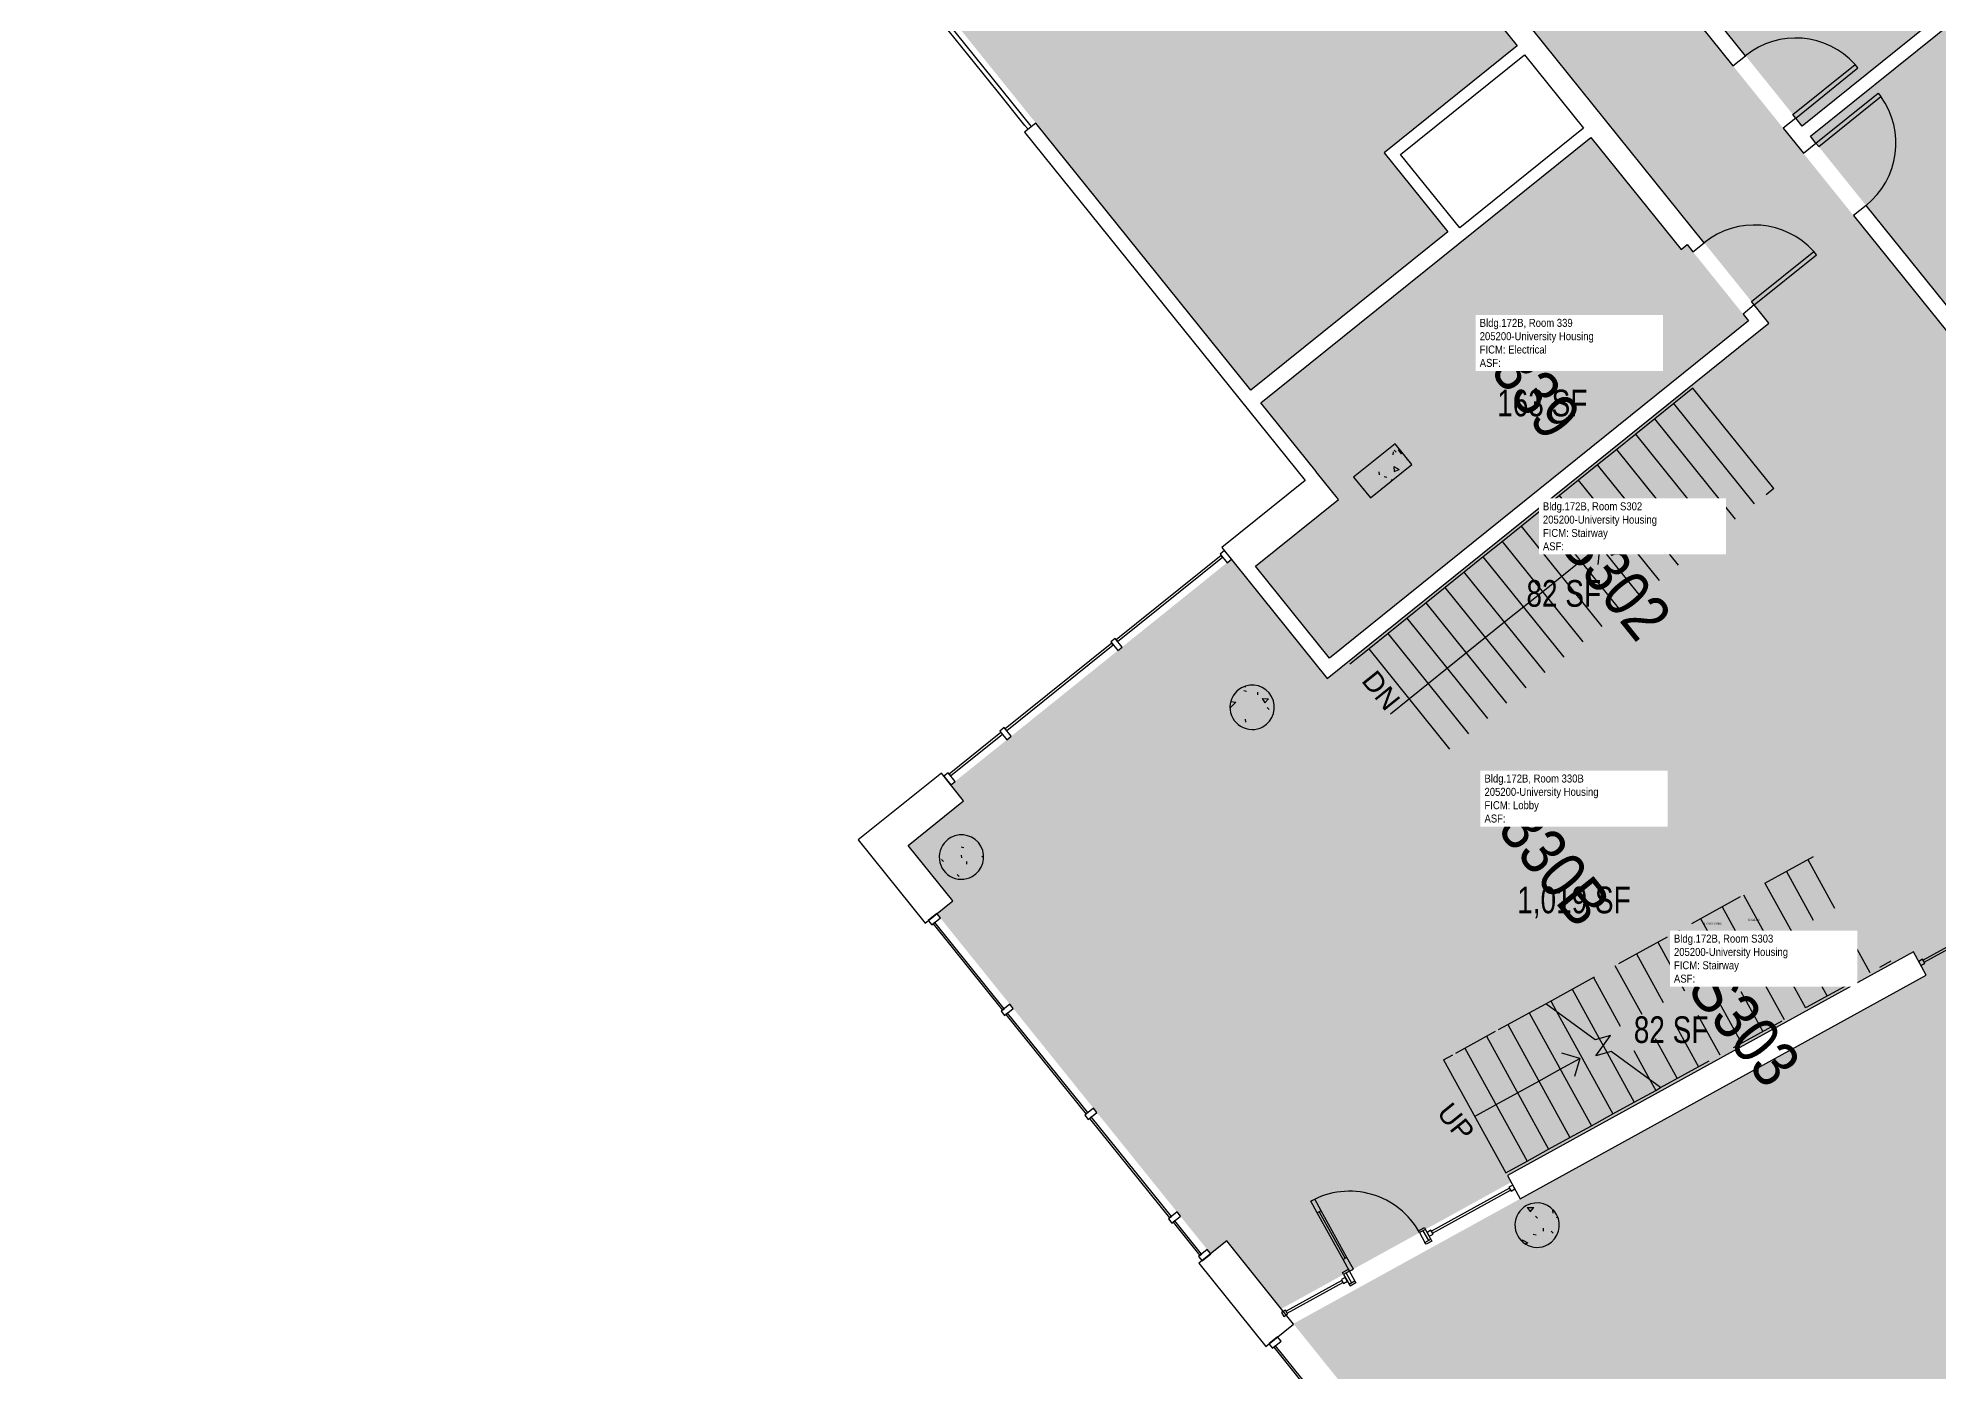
# Model space of a CAD drawing. Header units: inches. Extents: x 69233640 to 69235957, y 27660565 to 27663170.
# Drawn here: x 69233880 to 69234735, y 27661497 to 27662098 of the extents above; entities that cross this region are included whole.
import ezdxf
from ezdxf.enums import TextEntityAlignment as Align

# ---------------------------------------------------------------- set-up
doc = ezdxf.new("R2010")
doc.units = ezdxf.units.IN
doc.header["$LTSCALE"] = 100
doc.header["$MEASUREMENT"] = 0
doc.linetypes.add('DASHED2', pattern=[0.375, 0.25, -0.125])
for name, color, linetype in [('A-COLS', 5, 'CONTINUOUS'), ('A-DOOR', 2, 'CONTINUOUS'), ('A-FLOR', 3, 'CONTINUOUS'), ('A-GLAZ', 1, 'CONTINUOUS'), ('A-IDEN-RNUM', 7, 'CONTINUOUS'), ('A-IDEN-SNUM', 4, 'CONTINUOUS'), ('A-IDEN-VNUM', 4, 'CONTINUOUS'), ('A-WALL', 5, 'CONTINUOUS'), ('AREA-TEXT', 3, 'CONTINUOUS'), ('Rooms-Category-Color', 7, 'CONTINUOUS'), ('Rooms-College-Color', 7, 'CONTINUOUS'), ('Rooms-Department-Color', 7, 'CONTINUOUS'), ('Rooms-Division-Color', 7, 'CONTINUOUS'), ('Rooms-Information', 7, 'CONTINUOUS')]:
    doc.layers.add(name, color=color, linetype=linetype)
doc.styles.add('Arial', font='arial.ttf')
doc.styles.add('CP_AREA', font='arial.ttf', dxfattribs={"height": 15})
doc.styles.add('CP_ROOMSNUMBER', font='arial.ttf', dxfattribs={"height": 1})
doc.styles.add('CP_ROOMVNUMBER', font='arial.ttf', dxfattribs={"width": 0.85, "height": 0.075})

msp = doc.modelspace()

# ---------------------------------------------------------------- hatches: boundary and pattern name
at = {"layer": 'A-COLS', "lineweight": -3}
h = msp.add_hatch(dxfattribs=at)
h.set_pattern_fill('FP_8', color=256, angle=-51.17918, style=0, pattern_type=2)
h.set_pattern_definition([(358.821, (69234315.58, 27661870.697), (15.3886, -22.9695), [2.88, -31.68]), (303.82, (69234315.58, 27661870.697), (19.164, 22.258), [2.304, -25.344]), (49.272, (69234316.862, 27661868.783), (34.5526, -0.712), [2.448, -26.924]), (355.005, (69234321.563, 27661875.51), (20.7387, -35.914), [4.32, -47.52]), (45.457, (69234323.29, 27661872.52), (51.643, -4.513), [3.671, -40.386]), (300.005, (69234321.563, 27661875.51), (51.643, -4.514), [3.456, -38.016]), (329.821, (69234322.475, 27661871.316), (2.3233, -27.5501), [2.88, -31.68]), (274.82, (69234322.475, 27661871.316), (27.5522, 10.1765), [2.304, -25.344]), (20.272, (69234322.668, 27661869.02), (29.875, -17.374), [2.448, -26.924]), (346.321, (69234315.58, 27661870.697), (10.2518, 7.6496), [1.267, -23.77, 1.267, -24.461, -25.44]), (346.321, (69234315.58, 27661870.697), (10.2518, 7.6496), [-50.765, 1.267, -24.173]), (316.321, (69234315.58, 27661870.697), (18.1322, 1.624), [1.267, -13.402, 1.267, -23.194, -9.696]), (316.321, (69234315.58, 27661870.697), (18.1322, 1.624), [-39.13, 1.267, -8.429]), (276.321, (69234310.212, 27661877.368), (12.1761, -16.51385), [1.267, -8.333, 1.267, -28.685, -39.744]), (276.321, (69234310.212, 27661877.368), (12.1761, -16.51385), [-39.552, 1.267, -38.477]), (266.321, (69234307.805, 27661880.36), (17.0341, -15.038), [1.267, -11.213, 1.267, -18.624, -28.224]), (266.321, (69234307.805, 27661880.36), (17.0341, -15.038), [-32.371, 1.267, -26.957])])
h.paths.add_polyline_path([(69234472.07, 27661900.02), (69234479.6, 27661890.67), (69234498.3, 27661905.71), (69234490.77, 27661915.06)], flags=0)
h = msp.add_hatch(dxfattribs=at)
h.set_pattern_fill('FP_10', color=256, angle=-61.17918, style=0, pattern_type=2)
h.set_pattern_definition([(358.82, (69234315.58, 27661870.697), (15.3886, -22.9695), [2.88, -31.68]), (303.82, (69234315.58, 27661870.697), (19.164, 22.258), [2.304, -25.344]), (49.272, (69234316.862, 27661868.783), (34.5526, -0.712), [2.448, -26.924]), (355.005, (69234321.563, 27661875.51), (20.739, -35.914), [4.32, -47.52]), (45.457, (69234323.29, 27661872.518), (51.643, -4.513), [3.671, -40.386]), (300.005, (69234321.563, 27661875.51), (51.643, -4.514), [3.456, -38.016]), (329.82, (69234322.475, 27661871.315), (2.3233, -27.55), [2.88, -31.68]), (274.82, (69234322.475, 27661871.315), (27.552, 10.1765), [2.304, -25.344]), (20.272, (69234322.668, 27661869.02), (29.875, -17.374), [2.448, -26.924]), (346.321, (69234315.58, 27661870.697), (10.2518, 7.6496), [1.267, -23.77, 1.267, -24.461, -25.44]), (346.321, (69234315.58, 27661870.697), (10.2518, 7.6496), [-50.765, 1.267, -24.173]), (316.321, (69234315.58, 27661870.697), (18.1322, 1.624), [1.267, -13.402, 1.267, -23.194, -9.696]), (316.321, (69234315.58, 27661870.697), (18.1322, 1.624), [-39.13, 1.267, -8.429]), (276.321, (69234310.212, 27661877.368), (12.1761, -16.51385), [1.267, -8.333, 1.267, -28.685, -39.744]), (276.321, (69234310.212, 27661877.368), (12.1761, -16.51385), [-39.552, 1.267, -38.477]), (266.321, (69234307.804, 27661880.36), (17.0341, -15.038), [1.267, -11.213, 1.267, -18.624, -28.224]), (266.321, (69234307.804, 27661880.36), (17.0341, -15.038), [-32.371, 1.267, -26.957])])
h.paths.add_polyline_path([(69234418.21, 27661790.75), (69234419.57, 27661789.17), (69234421.24, 27661787.91), (69234423.13, 27661787.02), (69234425.17, 27661786.54), (69234427.26, 27661786.5), (69234429.31, 27661786.89), (69234431.24, 27661787.7), (69234432.95, 27661788.9), (69234434.38, 27661790.42), (69234435.47, 27661792.21), (69234436.15, 27661794.18), (69234436.41, 27661796.26), (69234436.24, 27661798.34), (69234435.63, 27661800.34), (69234434.63, 27661802.17), (69234433.26, 27661803.76), (69234431.59, 27661805.02), (69234429.7, 27661805.91), (69234427.67, 27661806.38), (69234425.58, 27661806.43), (69234423.52, 27661806.04), (69234421.59, 27661805.22), (69234419.88, 27661804.03), (69234418.45, 27661802.51), (69234417.37, 27661800.72), (69234416.68, 27661798.74), (69234416.42, 27661796.67), (69234416.59, 27661794.59), (69234417.2, 27661792.58)], flags=0)
h = msp.add_hatch(dxfattribs=at)
h.set_pattern_fill('FP_30', color=256, angle=-61.17918, style=0, pattern_type=2)
h.set_pattern_definition([(358.82, (69234315.58, 27661870.696), (15.3886, -22.9695), [2.88, -31.68]), (303.82, (69234315.58, 27661870.696), (19.164, 22.258), [2.304, -25.344]), (49.272, (69234316.862, 27661868.783), (34.5526, -0.712), [2.448, -26.924]), (355.005, (69234321.563, 27661875.51), (20.739, -35.914), [4.32, -47.52]), (45.457, (69234323.29, 27661872.518), (51.643, -4.513), [3.671, -40.386]), (300.005, (69234321.563, 27661875.51), (51.643, -4.514), [3.456, -38.016]), (329.82, (69234322.475, 27661871.315), (2.3233, -27.55), [2.88, -31.68]), (274.82, (69234322.475, 27661871.315), (27.552, 10.1765), [2.304, -25.344]), (20.272, (69234322.668, 27661869.02), (29.875, -17.374), [2.448, -26.924]), (346.321, (69234315.58, 27661870.6965), (10.2518, 7.6496), [1.267, -23.77, 1.267, -24.461, -25.44]), (346.321, (69234315.58, 27661870.6965), (10.2518, 7.6496), [-50.765, 1.267, -24.173]), (316.321, (69234315.58, 27661870.696), (18.1322, 1.624), [1.267, -13.402, 1.267, -23.194, -9.696]), (316.321, (69234315.58, 27661870.696), (18.1322, 1.624), [-39.13, 1.267, -8.429]), (276.321, (69234310.212, 27661877.368), (12.1761, -16.51385), [1.267, -8.333, 1.267, -28.685, -39.744]), (276.321, (69234310.212, 27661877.368), (12.1761, -16.51385), [-39.552, 1.267, -38.477]), (266.321, (69234307.804, 27661880.36), (17.0341, -15.038), [1.267, -11.213, 1.267, -18.624, -28.224]), (266.321, (69234307.804, 27661880.36), (17.0341, -15.038), [-32.371, 1.267, -26.957])])
h.paths.add_polyline_path([(69234287.43, 27661723.36), (69234288.8, 27661721.78), (69234290.46, 27661720.52), (69234292.36, 27661719.63), (69234294.39, 27661719.15), (69234296.48, 27661719.11), (69234298.54, 27661719.5), (69234300.46, 27661720.31), (69234302.18, 27661721.51), (69234303.61, 27661723.03), (69234304.69, 27661724.82), (69234305.38, 27661726.79), (69234305.64, 27661728.87), (69234305.46, 27661730.95), (69234304.86, 27661732.95), (69234303.85, 27661734.78), (69234302.48, 27661736.37), (69234300.82, 27661737.63), (69234298.93, 27661738.52), (69234296.89, 27661738.99), (69234294.8, 27661739.04), (69234292.75, 27661738.65), (69234290.82, 27661737.83), (69234289.1, 27661736.64), (69234287.67, 27661735.12), (69234286.59, 27661733.33), (69234285.9, 27661731.31), (69234285.64, 27661729.28), (69234285.82, 27661727.2), (69234286.42, 27661725.19)], flags=0)
h = msp.add_hatch(dxfattribs=at)
h.set_pattern_fill('FP_31', color=256, angle=-61.17918, style=0, pattern_type=2)
h.set_pattern_definition([(358.821, (69234315.58, 27661870.696), (15.3886, -22.9695), [2.88, -31.68]), (303.821, (69234315.58, 27661870.696), (19.164, 22.2581), [2.304, -25.344]), (49.272, (69234316.862, 27661868.783), (34.5526, -0.712), [2.448, -26.924]), (355.005, (69234321.563, 27661875.51), (20.7387, -35.9142), [4.32, -47.52]), (45.457, (69234323.29, 27661872.517), (51.643, -4.5134), [3.671, -40.386]), (300.005, (69234321.563, 27661875.51), (51.643, -4.5136), [3.456, -38.016]), (329.821, (69234322.475, 27661871.315), (2.3233, -27.5501), [2.88, -31.68]), (274.821, (69234322.475, 27661871.315), (27.5522, 10.1765), [2.304, -25.344]), (20.272, (69234322.668, 27661869.02), (29.8752, -17.3742), [2.448, -26.924]), (346.3208, (69234315.58, 27661870.696), (10.2518, 7.64958), [1.267, -23.77, 1.267, -24.461, -25.44]), (346.3208, (69234315.58, 27661870.696), (10.2518, 7.64958), [-50.765, 1.267, -24.173]), (316.321, (69234315.58, 27661870.696), (18.13225, 1.624), [1.267, -13.402, 1.267, -23.194, -9.696]), (316.321, (69234315.58, 27661870.696), (18.13225, 1.624), [-39.13, 1.267, -8.429]), (276.3208, (69234310.212, 27661877.368), (12.17612, -16.51385), [1.267, -8.333, 1.267, -28.685, -39.744]), (276.3208, (69234310.212, 27661877.368), (12.17612, -16.51385), [-39.552, 1.267, -38.477]), (266.321, (69234307.804, 27661880.36), (17.0341, -15.0381), [1.267, -11.213, 1.267, -18.624, -28.224]), (266.321, (69234307.804, 27661880.36), (17.0341, -15.0381), [-32.371, 1.267, -26.957])])
h.paths.add_polyline_path([(69234546.43, 27661557.72), (69234547.8, 27661556.13), (69234549.46, 27661554.87), (69234551.35, 27661553.98), (69234553.39, 27661553.5), (69234555.48, 27661553.46), (69234557.53, 27661553.85), (69234559.46, 27661554.66), (69234561.18, 27661555.86), (69234562.61, 27661557.38), (69234563.69, 27661559.17), (69234564.38, 27661561.15), (69234564.64, 27661563.22), (69234564.46, 27661565.3), (69234563.86, 27661567.3), (69234562.85, 27661569.14), (69234561.48, 27661570.72), (69234559.82, 27661571.98), (69234557.92, 27661572.87), (69234555.89, 27661573.35), (69234553.8, 27661573.39), (69234551.75, 27661573), (69234549.82, 27661572.19), (69234548.1, 27661570.99), (69234546.67, 27661569.47), (69234545.59, 27661567.68), (69234544.9, 27661565.71), (69234544.64, 27661563.63), (69234544.82, 27661561.55), (69234545.42, 27661559.55)], flags=0)
at = {"layer": 'Rooms-Category-Color', "true_color": 0xadadad}
for points in [[(69233896.13, 27662917.3), (69233936.33, 27662867.34), (69234026.92, 27662754.76), (69234041.96, 27662736.06), (69234132.35, 27662623.72), (69234226.9, 27662506.22), (69234230.85, 27662501.3), (69234313.5, 27662398.58), (69234424.8, 27662260.27), (69234426.87, 27662257.68), (69234427.5, 27662256.91), (69234457.08, 27662220.14), (69234555.06, 27662098.37), (69234584.92, 27662061.25), (69234627.19, 27662008.72), (69234658.89, 27661969.33), (69234705.64, 27662006.94), (69234670.03, 27662051.19), (69234586.58, 27662154.91), (69234473.42, 27662295.54), (69234390.34, 27662398.8), (69234280.95, 27662534.75), (69234280.78, 27662534.97), (69234280.19, 27662535.7), (69234277.18, 27662539.44), (69234194.15, 27662642.63), (69234081.19, 27662783.02), (69233982.88, 27662905.19), (69233926.98, 27662974.68), (69233925.11, 27662973.17), (69233880.74, 27662937.47), (69233880.23, 27662937.07), (69233890.65, 27662924.12)], [(69234623.83, 27661941.1), (69234661.04, 27661894.86), (69234506.77, 27661770.73), (69234469.56, 27661816.98), (69234460.22, 27661809.45), (69234417.06, 27661863.09), (69234290.84, 27661761.54), (69234296.63, 27661754.35), (69234271.74, 27661734.32), (69234291.8, 27661709.39), (69234284.59, 27661703.59), (69234407.76, 27661550.51), (69234414.97, 27661556.31), (69234439.54, 27661525.77), (69234470.21, 27661542.67), (69234542.95, 27661582.76), (69234541.26, 27661585.82), (69234512.52, 27661637.78), (69234685.99, 27661733.23), (69234714.55, 27661681.33), (69234723.87, 27661686.45), (69234726.76, 27661681.2), (69234780.96, 27661711.11), (69234747.61, 27661771.71), (69234748.51, 27661772.2), (69234747.97, 27661773.19), (69234748.05, 27661773.24), (69234747.57, 27661774.11), (69234852.24, 27661831.7), (69234855.41, 27661833.45), (69234855.47, 27661833.48), (69234947.66, 27661884.2), (69234947.66, 27661884.2), (69235027.65, 27661928.21), (69235028.21, 27661928.49), (69235084.02, 27661956.92), (69235025.86, 27662062.59), (69234973.3, 27662033.67), (69234973.48, 27662033.34), (69234935.91, 27662012.67), (69234917.12, 27662036.03), (69234773.43, 27661922.69), (69234765.87, 27661932.09), (69234705.64, 27662006.94), (69234661.05, 27661971.07)], [(69234609.07, 27661937.56), (69234649.76, 27661970.3), (69234622.13, 27662004.65), (69234619.4, 27662002.46), (69234578.78, 27662052.94), (69234521.04, 27662006.48), (69234519, 27662004.84), (69234518.95, 27662004.8), (69234430.36, 27661933.52), (69234465.31, 27661890.08), (69234427.9, 27661859.98), (69234428.53, 27661859.2), (69234451.43, 27661830.74), (69234461.21, 27661818.59)], [(69234469.56, 27661816.98), (69234506.77, 27661770.73), (69234661.04, 27661894.86), (69234623.83, 27661941.1)], [(69234512.52, 27661637.78), (69234541.26, 27661585.82), (69234714.56, 27661681.32), (69234685.99, 27661733.23)]]:
    msp.add_hatch(color=253, dxfattribs=at).paths.add_polyline_path(points)
at = {"layer": 'Rooms-Category-Color', "true_color": 0x728ef3}
for points in [[(69234673.84, 27662058.03), (69234796.79, 27662156.96), (69234794.67, 27662159.59), (69234813.37, 27662174.63), (69234815.49, 27662172), (69234824.4, 27662179.17), (69234714.54, 27662315.71), (69234641.8, 27662257.18), (69234671.89, 27662219.79), (69234594.07, 27662157.17)], [(69234425.81, 27661939.17), (69234514.45, 27662010.49), (69234485.84, 27662046.04), (69234545.62, 27662094.15), (69234449.29, 27662213.88), (69234452.01, 27662216.07), (69234425.1, 27662249.52), (69234424.47, 27662249.01), (69234301.61, 27662150.16), (69234302.08, 27662149.57), (69234283.38, 27662134.53), (69234282.91, 27662135.11), (69234273.95, 27662127.9)], [(69234800.47, 27662152.38), (69234677.52, 27662053.45), (69234711.29, 27662011.48), (69234771.55, 27661936.58), (69234908.43, 27662046.72), (69234912.77, 27662050.21), (69234922.12, 27662057.73), (69234828.08, 27662174.6), (69234819.17, 27662167.42), (69234820.89, 27662165.28), (69234802.2, 27662150.24)]]:
    msp.add_hatch(color=171, dxfattribs=at).paths.add_polyline_path(points)
at = {"layer": 'Rooms-Category-Color', "true_color": 0xffe090}
msp.add_hatch(color=41, dxfattribs=at).paths.add_polyline_path([(69234654.06, 27661359.99), (69234668.44, 27661333.86), (69234668.44, 27661333.86), (69234676.16, 27661319.82), (69234672, 27661317.53), (69234672.03, 27661317.48), (69234672.06, 27661317.42), (69234802.25, 27661080.81), (69235052.14, 27661218.3), (69234977.43, 27661354.08), (69234932.94, 27661434.94), (69234925.42, 27661448.6), (69234805.75, 27661666.1), (69234800.31, 27661675.98), (69234800.29, 27661675.97), (69234796.3, 27661683.22), (69234780.96, 27661711.11), (69234726.76, 27661681.2), (69234729.66, 27661675.94), (69234469.93, 27661532.81), (69234469.86, 27661532.78), (69234444.95, 27661519.05), (69234445.06, 27661518.91), (69234521.23, 27661424.25), (69234542.9, 27661397.31), (69234573.15, 27661413.95), (69234573.15, 27661413.95), (69234604.91, 27661431.43), (69234612.47, 27661435.58)])
at = {"layer": 'Rooms-College-Color', "true_color": 0xadadad}
for points in [[(69233896.13, 27662917.3), (69233936.33, 27662867.34), (69234026.92, 27662754.76), (69234041.96, 27662736.06), (69234132.35, 27662623.72), (69234226.9, 27662506.22), (69234230.85, 27662501.3), (69234313.5, 27662398.58), (69234424.8, 27662260.27), (69234426.87, 27662257.68), (69234427.5, 27662256.91), (69234457.08, 27662220.14), (69234555.06, 27662098.37), (69234584.92, 27662061.25), (69234627.19, 27662008.72), (69234658.89, 27661969.33), (69234705.64, 27662006.94), (69234670.03, 27662051.19), (69234586.58, 27662154.91), (69234473.42, 27662295.54), (69234390.34, 27662398.8), (69234280.95, 27662534.75), (69234280.78, 27662534.97), (69234280.19, 27662535.7), (69234277.18, 27662539.44), (69234194.15, 27662642.63), (69234081.19, 27662783.02), (69233982.88, 27662905.19), (69233926.98, 27662974.68), (69233925.11, 27662973.17), (69233880.74, 27662937.47), (69233880.23, 27662937.07), (69233890.65, 27662924.12)], [(69234673.84, 27662058.03), (69234796.79, 27662156.96), (69234794.67, 27662159.59), (69234813.37, 27662174.63), (69234815.49, 27662172), (69234824.4, 27662179.17), (69234714.54, 27662315.71), (69234641.8, 27662257.18), (69234671.89, 27662219.79), (69234594.07, 27662157.17)], [(69234425.81, 27661939.17), (69234514.45, 27662010.49), (69234485.84, 27662046.04), (69234545.62, 27662094.15), (69234449.29, 27662213.88), (69234452.01, 27662216.07), (69234425.1, 27662249.52), (69234424.47, 27662249.01), (69234301.61, 27662150.16), (69234302.08, 27662149.57), (69234283.38, 27662134.53), (69234282.91, 27662135.11), (69234273.95, 27662127.9)], [(69234800.47, 27662152.38), (69234677.52, 27662053.45), (69234711.29, 27662011.48), (69234771.55, 27661936.58), (69234908.43, 27662046.72), (69234912.77, 27662050.21), (69234922.12, 27662057.73), (69234828.08, 27662174.6), (69234819.17, 27662167.42), (69234820.89, 27662165.28), (69234802.2, 27662150.24)], [(69234623.83, 27661941.1), (69234661.04, 27661894.86), (69234506.77, 27661770.73), (69234469.56, 27661816.98), (69234460.22, 27661809.45), (69234417.06, 27661863.09), (69234290.84, 27661761.54), (69234296.63, 27661754.35), (69234271.74, 27661734.32), (69234291.8, 27661709.39), (69234284.59, 27661703.59), (69234407.76, 27661550.51), (69234414.97, 27661556.31), (69234439.54, 27661525.77), (69234470.21, 27661542.67), (69234542.95, 27661582.76), (69234541.26, 27661585.82), (69234512.52, 27661637.78), (69234685.99, 27661733.23), (69234714.55, 27661681.33), (69234723.87, 27661686.45), (69234726.76, 27661681.2), (69234780.96, 27661711.11), (69234747.61, 27661771.71), (69234748.51, 27661772.2), (69234747.97, 27661773.19), (69234748.05, 27661773.24), (69234747.57, 27661774.11), (69234852.24, 27661831.7), (69234855.41, 27661833.45), (69234855.47, 27661833.48), (69234947.66, 27661884.2), (69234947.66, 27661884.2), (69235027.65, 27661928.21), (69235028.21, 27661928.49), (69235084.02, 27661956.92), (69235025.86, 27662062.59), (69234973.3, 27662033.67), (69234973.48, 27662033.34), (69234935.91, 27662012.67), (69234917.12, 27662036.03), (69234773.43, 27661922.69), (69234765.87, 27661932.09), (69234705.64, 27662006.94), (69234661.05, 27661971.07)], [(69234609.07, 27661937.56), (69234649.76, 27661970.3), (69234622.13, 27662004.65), (69234619.4, 27662002.46), (69234578.78, 27662052.94), (69234521.04, 27662006.48), (69234519, 27662004.84), (69234518.95, 27662004.8), (69234430.36, 27661933.52), (69234465.31, 27661890.08), (69234427.9, 27661859.98), (69234428.53, 27661859.2), (69234451.43, 27661830.74), (69234461.21, 27661818.59)], [(69234469.56, 27661816.98), (69234506.77, 27661770.73), (69234661.04, 27661894.86), (69234623.83, 27661941.1)], [(69234512.52, 27661637.78), (69234541.26, 27661585.82), (69234714.56, 27661681.32), (69234685.99, 27661733.23)], [(69234654.06, 27661359.99), (69234668.44, 27661333.86), (69234668.44, 27661333.86), (69234676.16, 27661319.82), (69234672, 27661317.53), (69234672.03, 27661317.48), (69234672.06, 27661317.42), (69234802.25, 27661080.81), (69235052.14, 27661218.3), (69234977.43, 27661354.08), (69234932.94, 27661434.94), (69234925.42, 27661448.6), (69234805.75, 27661666.1), (69234800.31, 27661675.98), (69234800.29, 27661675.97), (69234796.3, 27661683.22), (69234780.96, 27661711.11), (69234726.76, 27661681.2), (69234729.66, 27661675.94), (69234469.93, 27661532.81), (69234469.86, 27661532.78), (69234444.95, 27661519.05), (69234445.06, 27661518.91), (69234521.23, 27661424.25), (69234542.9, 27661397.31), (69234573.15, 27661413.95), (69234573.15, 27661413.95), (69234604.91, 27661431.43), (69234612.47, 27661435.58)]]:
    msp.add_hatch(color=253, dxfattribs=at).paths.add_polyline_path(points)
at = {"layer": 'Rooms-Department-Color', "true_color": 0xacacac}
for points in [[(69233896.13, 27662917.3), (69233936.33, 27662867.34), (69234026.92, 27662754.76), (69234041.96, 27662736.06), (69234132.35, 27662623.72), (69234226.9, 27662506.22), (69234230.85, 27662501.3), (69234313.5, 27662398.58), (69234424.8, 27662260.27), (69234426.87, 27662257.68), (69234427.5, 27662256.91), (69234457.08, 27662220.14), (69234555.06, 27662098.37), (69234584.92, 27662061.25), (69234627.19, 27662008.72), (69234658.89, 27661969.33), (69234705.64, 27662006.94), (69234670.03, 27662051.19), (69234586.58, 27662154.91), (69234473.42, 27662295.54), (69234390.34, 27662398.8), (69234280.95, 27662534.75), (69234280.78, 27662534.97), (69234280.19, 27662535.7), (69234277.18, 27662539.44), (69234194.15, 27662642.63), (69234081.19, 27662783.02), (69233982.88, 27662905.19), (69233926.98, 27662974.68), (69233925.11, 27662973.17), (69233880.74, 27662937.47), (69233880.23, 27662937.07), (69233890.65, 27662924.12)], [(69234623.83, 27661941.1), (69234661.04, 27661894.86), (69234506.77, 27661770.73), (69234469.56, 27661816.98), (69234460.22, 27661809.45), (69234417.06, 27661863.09), (69234290.84, 27661761.54), (69234296.63, 27661754.35), (69234271.74, 27661734.32), (69234291.8, 27661709.39), (69234284.59, 27661703.59), (69234407.76, 27661550.51), (69234414.97, 27661556.31), (69234439.54, 27661525.77), (69234470.21, 27661542.67), (69234542.95, 27661582.76), (69234541.26, 27661585.82), (69234512.52, 27661637.78), (69234685.99, 27661733.23), (69234714.55, 27661681.33), (69234723.87, 27661686.45), (69234726.76, 27661681.2), (69234780.96, 27661711.11), (69234747.61, 27661771.71), (69234748.51, 27661772.2), (69234747.97, 27661773.19), (69234748.05, 27661773.24), (69234747.57, 27661774.11), (69234852.24, 27661831.7), (69234855.41, 27661833.45), (69234855.47, 27661833.48), (69234947.66, 27661884.2), (69234947.66, 27661884.2), (69235027.65, 27661928.21), (69235028.21, 27661928.49), (69235084.02, 27661956.92), (69235025.86, 27662062.59), (69234973.3, 27662033.67), (69234973.48, 27662033.34), (69234935.91, 27662012.67), (69234917.12, 27662036.03), (69234773.43, 27661922.69), (69234765.87, 27661932.09), (69234705.64, 27662006.94), (69234661.05, 27661971.07)], [(69234609.07, 27661937.56), (69234649.76, 27661970.3), (69234622.13, 27662004.65), (69234619.4, 27662002.46), (69234578.78, 27662052.94), (69234521.04, 27662006.48), (69234519, 27662004.84), (69234518.95, 27662004.8), (69234430.36, 27661933.52), (69234465.31, 27661890.08), (69234427.9, 27661859.98), (69234428.53, 27661859.2), (69234451.43, 27661830.74), (69234461.21, 27661818.59)], [(69234469.56, 27661816.98), (69234506.77, 27661770.73), (69234661.04, 27661894.86), (69234623.83, 27661941.1)], [(69234512.52, 27661637.78), (69234541.26, 27661585.82), (69234714.56, 27661681.32), (69234685.99, 27661733.23)]]:
    msp.add_hatch(color=253, dxfattribs=at).paths.add_polyline_path(points)
at = {"layer": 'Rooms-Department-Color', "true_color": 0x604aed}
for points in [[(69234673.84, 27662058.03), (69234796.79, 27662156.96), (69234794.67, 27662159.59), (69234813.37, 27662174.63), (69234815.49, 27662172), (69234824.4, 27662179.17), (69234714.54, 27662315.71), (69234641.8, 27662257.18), (69234671.89, 27662219.79), (69234594.07, 27662157.17)], [(69234425.81, 27661939.17), (69234514.45, 27662010.49), (69234485.84, 27662046.04), (69234545.62, 27662094.15), (69234449.29, 27662213.88), (69234452.01, 27662216.07), (69234425.1, 27662249.52), (69234424.47, 27662249.01), (69234301.61, 27662150.16), (69234302.08, 27662149.57), (69234283.38, 27662134.53), (69234282.91, 27662135.11), (69234273.95, 27662127.9)], [(69234800.47, 27662152.38), (69234677.52, 27662053.45), (69234711.29, 27662011.48), (69234771.55, 27661936.58), (69234908.43, 27662046.72), (69234912.77, 27662050.21), (69234922.12, 27662057.73), (69234828.08, 27662174.6), (69234819.17, 27662167.42), (69234820.89, 27662165.28), (69234802.2, 27662150.24)], [(69234654.06, 27661359.99), (69234668.44, 27661333.86), (69234668.44, 27661333.86), (69234676.16, 27661319.82), (69234672, 27661317.53), (69234672.03, 27661317.48), (69234672.06, 27661317.42), (69234802.25, 27661080.81), (69235052.14, 27661218.3), (69234977.43, 27661354.08), (69234932.94, 27661434.94), (69234925.42, 27661448.6), (69234805.75, 27661666.1), (69234800.31, 27661675.98), (69234800.29, 27661675.97), (69234796.3, 27661683.22), (69234780.96, 27661711.11), (69234726.76, 27661681.2), (69234729.66, 27661675.94), (69234469.93, 27661532.81), (69234469.86, 27661532.78), (69234444.95, 27661519.05), (69234445.06, 27661518.91), (69234521.23, 27661424.25), (69234542.9, 27661397.31), (69234573.15, 27661413.95), (69234573.15, 27661413.95), (69234604.91, 27661431.43), (69234612.47, 27661435.58)]]:
    msp.add_hatch(color=173, dxfattribs=at).paths.add_polyline_path(points)
at = {"layer": 'Rooms-Division-Color', "true_color": 0xadadad}
for points in [[(69233896.13, 27662917.3), (69233936.33, 27662867.34), (69234026.92, 27662754.76), (69234041.96, 27662736.06), (69234132.35, 27662623.72), (69234226.9, 27662506.22), (69234230.85, 27662501.3), (69234313.5, 27662398.58), (69234424.8, 27662260.27), (69234426.87, 27662257.68), (69234427.5, 27662256.91), (69234457.08, 27662220.14), (69234555.06, 27662098.37), (69234584.92, 27662061.25), (69234627.19, 27662008.72), (69234658.89, 27661969.33), (69234705.64, 27662006.94), (69234670.03, 27662051.19), (69234586.58, 27662154.91), (69234473.42, 27662295.54), (69234390.34, 27662398.8), (69234280.95, 27662534.75), (69234280.78, 27662534.97), (69234280.19, 27662535.7), (69234277.18, 27662539.44), (69234194.15, 27662642.63), (69234081.19, 27662783.02), (69233982.88, 27662905.19), (69233926.98, 27662974.68), (69233925.11, 27662973.17), (69233880.74, 27662937.47), (69233880.23, 27662937.07), (69233890.65, 27662924.12)], [(69234623.83, 27661941.1), (69234661.04, 27661894.86), (69234506.77, 27661770.73), (69234469.56, 27661816.98), (69234460.22, 27661809.45), (69234417.06, 27661863.09), (69234290.84, 27661761.54), (69234296.63, 27661754.35), (69234271.74, 27661734.32), (69234291.8, 27661709.39), (69234284.59, 27661703.59), (69234407.76, 27661550.51), (69234414.97, 27661556.31), (69234439.54, 27661525.77), (69234470.21, 27661542.67), (69234542.95, 27661582.76), (69234541.26, 27661585.82), (69234512.52, 27661637.78), (69234685.99, 27661733.23), (69234714.55, 27661681.33), (69234723.87, 27661686.45), (69234726.76, 27661681.2), (69234780.96, 27661711.11), (69234747.61, 27661771.71), (69234748.51, 27661772.2), (69234747.97, 27661773.19), (69234748.05, 27661773.24), (69234747.57, 27661774.11), (69234852.24, 27661831.7), (69234855.41, 27661833.45), (69234855.47, 27661833.48), (69234947.66, 27661884.2), (69234947.66, 27661884.2), (69235027.65, 27661928.21), (69235028.21, 27661928.49), (69235084.02, 27661956.92), (69235025.86, 27662062.59), (69234973.3, 27662033.67), (69234973.48, 27662033.34), (69234935.91, 27662012.67), (69234917.12, 27662036.03), (69234773.43, 27661922.69), (69234765.87, 27661932.09), (69234705.64, 27662006.94), (69234661.05, 27661971.07)], [(69234609.07, 27661937.56), (69234649.76, 27661970.3), (69234622.13, 27662004.65), (69234619.4, 27662002.46), (69234578.78, 27662052.94), (69234521.04, 27662006.48), (69234519, 27662004.84), (69234518.95, 27662004.8), (69234430.36, 27661933.52), (69234465.31, 27661890.08), (69234427.9, 27661859.98), (69234428.53, 27661859.2), (69234451.43, 27661830.74), (69234461.21, 27661818.59)], [(69234469.56, 27661816.98), (69234506.77, 27661770.73), (69234661.04, 27661894.86), (69234623.83, 27661941.1)], [(69234512.52, 27661637.78), (69234541.26, 27661585.82), (69234714.56, 27661681.32), (69234685.99, 27661733.23)]]:
    msp.add_hatch(color=253, dxfattribs=at).paths.add_polyline_path(points)
at = {"layer": 'Rooms-Division-Color', "true_color": 0x604aed}
for points in [[(69234673.84, 27662058.03), (69234796.79, 27662156.96), (69234794.67, 27662159.59), (69234813.37, 27662174.63), (69234815.49, 27662172), (69234824.4, 27662179.17), (69234714.54, 27662315.71), (69234641.8, 27662257.18), (69234671.89, 27662219.79), (69234594.07, 27662157.17)], [(69234425.81, 27661939.17), (69234514.45, 27662010.49), (69234485.84, 27662046.04), (69234545.62, 27662094.15), (69234449.29, 27662213.88), (69234452.01, 27662216.07), (69234425.1, 27662249.52), (69234424.47, 27662249.01), (69234301.61, 27662150.16), (69234302.08, 27662149.57), (69234283.38, 27662134.53), (69234282.91, 27662135.11), (69234273.95, 27662127.9)], [(69234800.47, 27662152.38), (69234677.52, 27662053.45), (69234711.29, 27662011.48), (69234771.55, 27661936.58), (69234908.43, 27662046.72), (69234912.77, 27662050.21), (69234922.12, 27662057.73), (69234828.08, 27662174.6), (69234819.17, 27662167.42), (69234820.89, 27662165.28), (69234802.2, 27662150.24)], [(69234654.06, 27661359.99), (69234668.44, 27661333.86), (69234668.44, 27661333.86), (69234676.16, 27661319.82), (69234672, 27661317.53), (69234672.03, 27661317.48), (69234672.06, 27661317.42), (69234802.25, 27661080.81), (69235052.14, 27661218.3), (69234977.43, 27661354.08), (69234932.94, 27661434.94), (69234925.42, 27661448.6), (69234805.75, 27661666.1), (69234800.31, 27661675.98), (69234800.29, 27661675.97), (69234796.3, 27661683.22), (69234780.96, 27661711.11), (69234726.76, 27661681.2), (69234729.66, 27661675.94), (69234469.93, 27661532.81), (69234469.86, 27661532.78), (69234444.95, 27661519.05), (69234445.06, 27661518.91), (69234521.23, 27661424.25), (69234542.9, 27661397.31), (69234573.15, 27661413.95), (69234573.15, 27661413.95), (69234604.91, 27661431.43), (69234612.47, 27661435.58)]]:
    msp.add_hatch(color=173, dxfattribs=at).paths.add_polyline_path(points)

# ---------------------------------------------------------------- linework, layer by layer
at = {"layer": 'A-COLS', "lineweight": -3}
for p, q in [((69234490.77, 27661915.06), (69234472.07, 27661900.02)), ((69234498.3, 27661905.71), (69234490.77, 27661915.06)), ((69234472.07, 27661900.02), (69234479.6, 27661890.67)), ((69234479.6, 27661890.67), (69234498.3, 27661905.71))]:
    msp.add_line(p, q, dxfattribs=at)
for centre, start, end in [((69234426.42, 27661796.46), 118.82082, 298.82082), ((69234426.42, 27661796.46), 298.82082, 118.82082), ((69234295.64, 27661729.07), 118.82082, 298.82082), ((69234295.64, 27661729.07), 298.82082, 118.82082), ((69234554.64, 27661563.43), 118.82082, 298.82082), ((69234554.64, 27661563.43), 298.82082, 118.82082)]:
    msp.add_arc(centre, 10, start, end, dxfattribs=at)
at = {"layer": 'A-DOOR', "lineweight": -3}
for p, q in [((69234669.68, 27662063.19), (69234697.69, 27662085.72)), ((69234670.94, 27662061.63), (69234698.94, 27662084.16)), ((69234698.94, 27662084.16), (69234697.69, 27662085.72)), ((69234680.03, 27662050.33), (69234708.03, 27662072.87)), ((69234681.28, 27662048.77), (69234709.29, 27662071.31)), ((69234708.03, 27662072.87), (69234709.29, 27662071.31)), ((69234670.94, 27662061.63), (69234669.68, 27662063.19)), ((69234680.03, 27662050.33), (69234681.28, 27662048.77)), ((69234651.06, 27661979.05), (69234679.07, 27662001.59)), ((69234680.32, 27662000.03), (69234679.07, 27662001.59)), ((69234652.32, 27661977.5), (69234680.32, 27662000.03)), ((69234652.32, 27661977.5), (69234651.06, 27661979.05)), ((69234452.83, 27661574.2), (69234454.58, 27661575.17)), ((69234455.73, 27661568.95), (69234452.83, 27661574.2)), ((69234457.48, 27661569.91), (69234454.58, 27661575.17)), ((69234457.48, 27661569.91), (69234455.73, 27661568.95)), ((69234467.31, 27661547.93), (69234455.73, 27661568.95)), ((69234456.6, 27661569.43), (69234468.19, 27661548.41)), ((69234469.06, 27661548.89), (69234457.48, 27661569.91)), ((69234501.25, 27661560.92), (69234503.88, 27661562.37)), ((69234501.74, 27661560.05), (69234501.25, 27661560.92)), ((69234504.36, 27661561.5), (69234501.74, 27661560.05)), ((69234503.88, 27661562.37), (69234504.36, 27661561.5)), ((69234504.15, 27661555.67), (69234506.78, 27661557.12)), ((69234506.78, 27661557.12), (69234507.26, 27661556.24)), ((69234469.06, 27661548.89), (69234467.31, 27661547.93)), ((69234471.96, 27661543.64), (69234469.06, 27661548.89)), ((69234504.63, 27661554.79), (69234504.15, 27661555.67)), ((69234507.26, 27661556.24), (69234504.63, 27661554.79)), ((69234467.1, 27661542.1), (69234469.72, 27661543.55)), ((69234467.58, 27661541.23), (69234467.1, 27661542.1)), ((69234470.21, 27661542.67), (69234467.31, 27661547.93)), ((69234470.21, 27661542.67), (69234467.58, 27661541.23)), ((69234469.72, 27661543.55), (69234470.21, 27661542.67)), ((69234470.21, 27661542.67), (69234471.96, 27661543.64)), ((69234469.99, 27661536.85), (69234472.62, 27661538.29)), ((69234470.48, 27661535.97), (69234469.99, 27661536.85)), ((69234473.1, 27661537.42), (69234470.48, 27661535.97)), ((69234472.62, 27661538.29), (69234473.1, 27661537.42))]:
    msp.add_line(p, q, dxfattribs=at)
for centre, start, end in [((69234670.94, 27662061.63), 42.00556, 128.82082), ((69234680.03, 27662050.33), 308.82082, 35.63608), ((69234652.32, 27661977.5), 42.00556, 128.82082), ((69234470.21, 27661542.67), 28.85769, 118.85769)]:
    msp.add_arc(centre, 36, start, end, dxfattribs=at)
at = {"layer": 'A-FLOR', "lineweight": -3}
for p, q in [((69234616.11, 27661933.15), (69234607.54, 27661926.25)), ((69234624.68, 27661940.04), (69234616.11, 27661933.15)), ((69234652.47, 27661887.96), (69234616.11, 27661933.15)), ((69234661.04, 27661894.86), (69234624.68, 27661940.04)), ((69234607.54, 27661926.25), (69234598.97, 27661919.36)), ((69234643.9, 27661881.06), (69234607.54, 27661926.25)), ((69234598.97, 27661919.36), (69234590.4, 27661912.46)), ((69234635.33, 27661874.17), (69234598.97, 27661919.36)), ((69234590.4, 27661912.46), (69234581.83, 27661905.57)), ((69234626.76, 27661867.27), (69234590.4, 27661912.46)), ((69234573.26, 27661898.67), (69234564.69, 27661891.77)), ((69234581.83, 27661905.57), (69234573.26, 27661898.67)), ((69234609.61, 27661853.48), (69234573.26, 27661898.67)), ((69234618.19, 27661860.38), (69234581.83, 27661905.57)), ((69234564.69, 27661891.77), (69234556.12, 27661884.88)), ((69234601.04, 27661846.59), (69234564.69, 27661891.77)), ((69234661.04, 27661894.86), (69234657.61, 27661892.1)), ((69234556.12, 27661884.88), (69234547.54, 27661877.98)), ((69234592.47, 27661839.69), (69234556.12, 27661884.88)), ((69234547.54, 27661877.98), (69234538.97, 27661871.09)), ((69234583.9, 27661832.79), (69234547.54, 27661877.98)), ((69234538.97, 27661871.09), (69234530.4, 27661864.19)), ((69234575.33, 27661825.9), (69234538.97, 27661871.09)), ((69234582.86, 27661869.18), (69234574.29, 27661862.28)), ((69234582.86, 27661869.18), (69234574.43, 27661870.09)), ((69234582.86, 27661869.18), (69234581.95, 27661860.74)), ((69234521.83, 27661857.29), (69234513.26, 27661850.4)), ((69234530.4, 27661864.19), (69234521.83, 27661857.29)), ((69234558.19, 27661812.11), (69234521.83, 27661857.29)), ((69234566.76, 27661819), (69234530.4, 27661864.19)), ((69234574.29, 27661862.28), (69234565.72, 27661855.39)), ((69234513.26, 27661850.4), (69234504.69, 27661843.5)), ((69234549.62, 27661805.21), (69234513.26, 27661850.4)), ((69234557.15, 27661848.49), (69234548.58, 27661841.6)), ((69234565.72, 27661855.39), (69234557.15, 27661848.49)), ((69234504.69, 27661843.5), (69234496.12, 27661836.61)), ((69234541.05, 27661798.31), (69234504.69, 27661843.5)), ((69234548.58, 27661841.6), (69234540.01, 27661834.7)), ((69234496.12, 27661836.61), (69234487.55, 27661829.71)), ((69234532.48, 27661791.42), (69234496.12, 27661836.61)), ((69234540.01, 27661834.7), (69234531.44, 27661827.8)), ((69234478.98, 27661822.82), (69234470.41, 27661815.92)), ((69234487.55, 27661829.71), (69234478.98, 27661822.82)), ((69234515.34, 27661777.63), (69234478.98, 27661822.82)), ((69234523.91, 27661784.52), (69234487.55, 27661829.71)), ((69234531.44, 27661827.8), (69234522.87, 27661820.91)), ((69234514.3, 27661814.01), (69234505.73, 27661807.12)), ((69234522.87, 27661820.91), (69234514.3, 27661814.01)), ((69234505.73, 27661807.12), (69234497.16, 27661800.22)), ((69234497.16, 27661800.22), (69234488.59, 27661793.33)), ((69234551.07, 27661658.99), (69234558.5, 27661663.08)), ((69234580.69, 27661646.85), (69234558.5, 27661663.08)), ((69234563.32, 27661659.55), (69234588.67, 27661613.48)), ((69234531.79, 27661648.39), (69234535.95, 27661650.67)), ((69234537.27, 27661651.4), (69234541.43, 27661653.69)), ((69234541.43, 27661653.69), (69234551.07, 27661658.99)), ((69234541.43, 27661653.69), (69234569.39, 27661602.87)), ((69234551.07, 27661658.99), (69234579.03, 27661608.18)), ((69234517.99, 27661640.79), (69234522.16, 27661643.08)), ((69234522.16, 27661643.08), (69234531.79, 27661648.39)), ((69234522.16, 27661643.08), (69234550.12, 27661592.27)), ((69234531.79, 27661648.39), (69234559.76, 27661597.57)), ((69234587.65, 27661648.73), (69234580.69, 27661646.85)), ((69234581, 27661639.65), (69234587.65, 27661648.73)), ((69234582.58, 27661647.36), (69234584.32, 27661644.19)), ((69234512.52, 27661637.78), (69234516.68, 27661640.07)), ((69234512.52, 27661637.78), (69234540.48, 27661586.96)), ((69234555.41, 27661628.28), (69234565.05, 27661633.58)), ((69234565.05, 27661633.58), (69234573.81, 27661638.4)), ((69234573.81, 27661638.4), (69234565.66, 27661640.77)), ((69234573.81, 27661638.4), (69234571.45, 27661630.25)), ((69234587.96, 27661641.53), (69234581, 27661639.65)), ((69234586.07, 27661641.02), (69234598.3, 27661618.78)), ((69234610.15, 27661625.3), (69234587.96, 27661641.53)), ((69234545.78, 27661622.98), (69234555.41, 27661628.28)), ((69234605.33, 27661628.82), (69234607.94, 27661624.08)), ((69234607.94, 27661624.08), (69234610.15, 27661625.3)), ((69234526.5, 27661612.37), (69234536.14, 27661617.67)), ((69234536.14, 27661617.67), (69234545.78, 27661622.98)), ((69234588.67, 27661613.48), (69234598.3, 27661618.78)), ((69234598.3, 27661618.78), (69234607.94, 27661624.08)), ((69234569.39, 27661602.87), (69234579.03, 27661608.18)), ((69234579.03, 27661608.18), (69234588.67, 27661613.48)), ((69234559.76, 27661597.57), (69234569.39, 27661602.87)), ((69234540.48, 27661586.96), (69234550.12, 27661592.27)), ((69234550.12, 27661592.27), (69234559.76, 27661597.57))]:
    msp.add_line(p, q, dxfattribs=at)
at = {"layer": 'A-FLOR', "linetype": 'DASHED2', "lineweight": -3}
for p, q in [((69234558.5, 27661663.08), (69234685.99, 27661733.23)), ((69234676.36, 27661727.93), (69234704.32, 27661677.11)), ((69234666.72, 27661722.62), (69234694.68, 27661671.81)), ((69234647.44, 27661712.02), (69234675.4, 27661661.2)), ((69234657.08, 27661717.32), (69234685.04, 27661666.51)), ((69234637.81, 27661706.72), (69234665.77, 27661655.9)), ((69234618.53, 27661696.11), (69234646.49, 27661645.3)), ((69234628.17, 27661701.41), (69234656.13, 27661650.6)), ((69234599.26, 27661685.5), (69234627.22, 27661634.69)), ((69234608.89, 27661690.81), (69234636.85, 27661639.99)), ((69234589.62, 27661680.2), (69234617.58, 27661629.39)), ((69234610.15, 27661625.3), (69234713.95, 27661682.41)), ((69234570.34, 27661669.6), (69234582.58, 27661647.36)), ((69234579.98, 27661674.9), (69234605.33, 27661628.82)), ((69234560.71, 27661664.29), (69234563.32, 27661659.55)), ((69234584.32, 27661644.19), (69234586.07, 27661641.02))]:
    msp.add_line(p, q, dxfattribs=at)
at = {"layer": 'A-GLAZ', "lineweight": -3}
for p, q in [((69234327.01, 27662057.97), (69234274.68, 27662123.01)), ((69234311.66, 27662073.86), (69234286.59, 27662105.02)), ((69234324.2, 27662058.27), (69234311.66, 27662073.86)), ((69234324.2, 27662058.27), (69234325.46, 27662056.72)), ((69234412.44, 27661864.84), (69234365.24, 27661826.86)), ((69234413.92, 27661866.99), (69234411.97, 27661865.42)), ((69234411.97, 27661865.42), (69234415.11, 27661861.52)), ((69234413.07, 27661864.06), (69234412.44, 27661864.84)), ((69234417.06, 27661863.09), (69234413.92, 27661866.99)), ((69234365.87, 27661826.08), (69234413.07, 27661864.06)), ((69234415.11, 27661861.52), (69234417.06, 27661863.09)), ((69234363.29, 27661825.29), (69234315.38, 27661786.73)), ((69234316, 27661785.96), (69234363.92, 27661824.51)), ((69234363.92, 27661824.51), (69234363.29, 27661825.29)), ((69234365.24, 27661826.86), (69234365.87, 27661826.08)), ((69234313.43, 27661785.17), (69234290.12, 27661766.42)), ((69234290.75, 27661765.64), (69234314.06, 27661784.39)), ((69234314.06, 27661784.39), (69234313.43, 27661785.17)), ((69234315.38, 27661786.73), (69234316, 27661785.96)), ((69234290.12, 27661766.42), (69234290.75, 27661765.64)), ((69234284.59, 27661703.59), (69234280.69, 27661700.46)), ((69234286.16, 27661701.64), (69234284.59, 27661703.59)), ((69234280.69, 27661700.46), (69234282.26, 27661698.51)), ((69234282.26, 27661698.51), (69234286.16, 27661701.64)), ((69234283.62, 27661699.6), (69234282.85, 27661698.98)), ((69234282.85, 27661698.98), (69234314.07, 27661660.17)), ((69234314.85, 27661660.79), (69234283.62, 27661699.6)), ((69234742.23, 27661690.3), (69234728.27, 27661682.6)), ((69234728.76, 27661681.73), (69234742.71, 27661689.43)), ((69234728.03, 27661683.04), (69234726.28, 27661682.07)), ((69234726.28, 27661682.07), (69234727.25, 27661680.32)), ((69234727.25, 27661680.32), (69234729, 27661681.29)), ((69234729, 27661681.29), (69234728.03, 27661683.04)), ((69234728.27, 27661682.6), (69234728.76, 27661681.73)), ((69234314.07, 27661660.17), (69234314.85, 27661660.79)), ((69234316.42, 27661658.85), (69234315.64, 27661658.22)), ((69234315.64, 27661658.22), (69234351.69, 27661613.42)), ((69234352.46, 27661614.05), (69234316.42, 27661658.85)), ((69234351.69, 27661613.42), (69234352.46, 27661614.05)), ((69234354.03, 27661612.1), (69234353.25, 27661611.47)), ((69234353.25, 27661611.47), (69234389.3, 27661566.67)), ((69234390.08, 27661567.3), (69234354.03, 27661612.1)), ((69234542.16, 27661580.04), (69234507.08, 27661560.71)), ((69234507.56, 27661559.83), (69234542.64, 27661579.17)), ((69234542.64, 27661579.17), (69234542.16, 27661580.04)), ((69234389.3, 27661566.67), (69234390.08, 27661567.3)), ((69234391.64, 27661565.35), (69234390.87, 27661564.73)), ((69234403.66, 27661550.42), (69234391.64, 27661565.35)), ((69234390.87, 27661564.73), (69234402.88, 27661549.79)), ((69234507.08, 27661560.71), (69234507.56, 27661559.83)), ((69234402.88, 27661549.79), (69234403.66, 27661550.42)), ((69234466.79, 27661538.51), (69234441.66, 27661524.66)), ((69234442.14, 27661523.78), (69234467.28, 27661537.63)), ((69234467.28, 27661537.63), (69234466.79, 27661538.51)), ((69234441.42, 27661525.1), (69234439.67, 27661524.13)), ((69234439.67, 27661524.13), (69234440.63, 27661522.38)), ((69234440.63, 27661522.38), (69234442.38, 27661523.35)), ((69234442.38, 27661523.35), (69234441.42, 27661525.1)), ((69234441.66, 27661524.66), (69234442.14, 27661523.78)), ((69234437.85, 27661513.11), (69234433.96, 27661509.98)), ((69234433.96, 27661509.98), (69234435.52, 27661508.03)), ((69234435.52, 27661508.03), (69234439.42, 27661511.16)), ((69234436.89, 27661509.12), (69234436.11, 27661508.5)), ((69234436.11, 27661508.5), (69234459.77, 27661479.09)), ((69234460.55, 27661479.71), (69234436.89, 27661509.12)), ((69234439.42, 27661511.16), (69234437.85, 27661513.11))]:
    msp.add_line(p, q, dxfattribs=at)
at = {"layer": 'A-GLAZ', "lineweight": -3, "extrusion": (0, 0, -1)}
for p, q in [((69234364.77, 27661827.44), (69234362.82, 27661825.87)), ((69234362.82, 27661825.87), (69234365.96, 27661821.98)), ((69234367.9, 27661823.54), (69234364.77, 27661827.44)), ((69234365.96, 27661821.98), (69234367.9, 27661823.54)), ((69234314.91, 27661787.32), (69234312.96, 27661785.75)), ((69234312.96, 27661785.75), (69234316.09, 27661781.86)), ((69234318.04, 27661783.42), (69234314.91, 27661787.32)), ((69234316.09, 27661781.86), (69234318.04, 27661783.42)), ((69234289.65, 27661767), (69234287.71, 27661765.43)), ((69234287.71, 27661765.43), (69234290.84, 27661761.54)), ((69234292.79, 27661763.1), (69234289.65, 27661767)), ((69234290.84, 27661761.54), (69234292.79, 27661763.1)), ((69234317.38, 27661662.83), (69234313.49, 27661659.7)), ((69234313.49, 27661659.7), (69234315.05, 27661657.75)), ((69234315.05, 27661657.75), (69234318.95, 27661660.88)), ((69234318.95, 27661660.88), (69234317.38, 27661662.83)), ((69234355, 27661616.09), (69234351.1, 27661612.95)), ((69234351.1, 27661612.95), (69234352.67, 27661611)), ((69234352.67, 27661611), (69234356.56, 27661614.14)), ((69234356.56, 27661614.14), (69234355, 27661616.09)), ((69234543.67, 27661581.44), (69234541.92, 27661580.48)), ((69234541.92, 27661580.48), (69234542.89, 27661578.73)), ((69234542.89, 27661578.73), (69234544.64, 27661579.69)), ((69234544.64, 27661579.69), (69234543.67, 27661581.44)), ((69234392.61, 27661569.34), (69234388.71, 27661566.2)), ((69234388.71, 27661566.2), (69234390.28, 27661564.26)), ((69234390.28, 27661564.26), (69234394.18, 27661567.39)), ((69234394.18, 27661567.39), (69234392.61, 27661569.34)), ((69234506.84, 27661561.15), (69234505.09, 27661560.18)), ((69234505.09, 27661560.18), (69234506.05, 27661558.43)), ((69234506.05, 27661558.43), (69234507.81, 27661559.4)), ((69234507.81, 27661559.4), (69234506.84, 27661561.15)), ((69234406.2, 27661552.45), (69234402.3, 27661549.32)), ((69234402.3, 27661549.32), (69234403.87, 27661547.37)), ((69234403.87, 27661547.37), (69234407.76, 27661550.51)), ((69234407.76, 27661550.51), (69234406.2, 27661552.45)), ((69234468.3, 27661539.91), (69234466.55, 27661538.95)), ((69234469.27, 27661538.16), (69234468.3, 27661539.91)), ((69234466.55, 27661538.95), (69234467.52, 27661537.2)), ((69234467.52, 27661537.2), (69234469.27, 27661538.16))]:
    msp.add_line(p, q, dxfattribs=at)
at = {"layer": 'A-WALL', "lineweight": -3}
for p, q in [((69234500.73, 27662261.6), (69234642.72, 27662085.13)), ((69234629.75, 27662005.54), (69234457.08, 27662220.14)), ((69234449.29, 27662213.88), (69234545.62, 27662094.15)), ((69234648.37, 27662089.68), (69234594.07, 27662157.17)), ((69234796.79, 27662156.96), (69234673.84, 27662058.03)), ((69234677.52, 27662053.45), (69234800.47, 27662152.38)), ((69234545.62, 27662094.15), (69234485.84, 27662046.04)), ((69234493.22, 27662045.25), (69234548.91, 27662090.06)), ((69234548.91, 27662090.06), (69234575.49, 27662057.03)), ((69234642.72, 27662085.13), (69234648.37, 27662089.68)), ((69234670.94, 27662061.63), (69234665.29, 27662057.09)), ((69234673.84, 27662058.03), (69234670.94, 27662061.63)), ((69234329.12, 27662059.34), (69234324.05, 27662055.27)), ((69234324.05, 27662055.27), (69234450.22, 27661898.47)), ((69234425.81, 27661939.17), (69234329.12, 27662059.34)), ((69234430.36, 27661933.52), (69234578.78, 27662052.94)), ((69234575.49, 27662057.03), (69234519.79, 27662012.22)), ((69234578.78, 27662052.94), (69234619.4, 27662002.46)), ((69234665.29, 27662057.09), (69234674.38, 27662045.79)), ((69234680.03, 27662050.33), (69234677.52, 27662053.45)), ((69234485.84, 27662046.04), (69234514.45, 27662010.49)), ((69234519.79, 27662012.22), (69234493.22, 27662045.25)), ((69234674.38, 27662045.79), (69234680.03, 27662050.33)), ((69234702.6, 27662022.29), (69234696.95, 27662017.74)), ((69234771.52, 27661936.63), (69234702.6, 27662022.29)), ((69234514.45, 27662010.49), (69234425.81, 27661939.17)), ((69234696.95, 27662017.74), (69234765.87, 27661932.09)), ((69234619.4, 27662002.46), (69234622.13, 27662004.65)), ((69234622.13, 27662004.65), (69234624.69, 27662001.47)), ((69234624.69, 27662001.47), (69234629.75, 27662005.54)), ((69234652.32, 27661977.5), (69234647.25, 27661973.42)), ((69234658.9, 27661969.32), (69234652.32, 27661977.5)), ((69234649.76, 27661970.3), (69234461.21, 27661818.59)), ((69234645.27, 27661958.34), (69234658.9, 27661969.32)), ((69234647.25, 27661973.42), (69234649.76, 27661970.3)), ((69234460.22, 27661809.45), (69234645.27, 27661958.34)), ((69234455.28, 27661902.54), (69234430.36, 27661933.52)), ((69234455.22, 27661902.49), (69234455.28, 27661902.54)), ((69234465.25, 27661890.02), (69234455.22, 27661902.49)), ((69234450.22, 27661898.47), (69234412.81, 27661868.37)), ((69234427.9, 27661859.98), (69234465.25, 27661890.02)), ((69234412.81, 27661868.37), (69234460.22, 27661809.45)), ((69234461.21, 27661818.59), (69234427.9, 27661859.98)), ((69234286.6, 27661766.81), (69234249.24, 27661736.76)), ((69234296.63, 27661754.35), (69234286.6, 27661766.81)), ((69234271.74, 27661734.32), (69234296.63, 27661754.35)), ((69234249.24, 27661736.76), (69234279.33, 27661699.36)), ((69234291.8, 27661709.39), (69234271.74, 27661734.32)), ((69234279.33, 27661699.36), (69234291.8, 27661709.39)), ((69234723.87, 27661686.45), (69234541.26, 27661585.82)), ((69234729.65, 27661675.94), (69234723.87, 27661686.45)), ((69234547.05, 27661575.31), (69234729.65, 27661675.94)), ((69234541.26, 27661585.82), (69234547.05, 27661575.31)), ((69234504.36, 27661561.5), (69234501.74, 27661560.05)), ((69234501.74, 27661560.05), (69234504.15, 27661555.67)), ((69234503.27, 27661560.89), (69234505.68, 27661556.51)), ((69234504.15, 27661555.67), (69234506.78, 27661557.12)), ((69234506.78, 27661557.12), (69234504.36, 27661561.5)), ((69234414.97, 27661556.31), (69234402.5, 27661546.28)), ((69234445.06, 27661518.91), (69234414.97, 27661556.31)), ((69234402.5, 27661546.28), (69234432.59, 27661508.88)), ((69234470.21, 27661542.67), (69234467.58, 27661541.23)), ((69234467.58, 27661541.23), (69234469.99, 27661536.85)), ((69234468.67, 27661541.83), (69234471.09, 27661537.45)), ((69234472.62, 27661538.29), (69234470.21, 27661542.67)), ((69234469.99, 27661536.85), (69234472.62, 27661538.29)), ((69234432.59, 27661508.88), (69234445.06, 27661518.91))]:
    msp.add_line(p, q, dxfattribs=at)

# ---------------------------------------------------------------- texts
at = {"layer": 'A-FLOR', "lineweight": -3, "style": 'Arial'}
for s, p in [('DN', (69234475.24, 27661808.32)), ('UP', (69234509.13, 27661613.81))]:
    msp.add_text(s, height=9, rotation=308.82082, dxfattribs=at).set_placement(p)
at = {"layer": 'A-IDEN-RNUM', "lineweight": -3, "style": 'CP_ROOMSNUMBER'}
for s, p in [('0339-00', (69234551.55, 27661968.43)), ('S302-00', (69234562.43, 27661883.68)), ('0330-B0', (69234559.95, 27661755.61)), ('S303-00', (69234649.43, 27661700.27))]:
    msp.add_text(s, height=1, dxfattribs=at).set_placement(p)
at = {"layer": 'A-IDEN-SNUM', "lineweight": -3, "style": 'CP_ROOMSNUMBER'}
for s, p in [('172B033900', (69234551.55, 27661968.43)), ('172BS30200', (69234562.43, 27661883.68)), ('172B0330B0', (69234559.95, 27661755.61)), ('172BS30300', (69234633.71, 27661699.08))]:
    msp.add_text(s, height=1, dxfattribs=at).set_placement(p, align=Align.MIDDLE_CENTER)
at = {"layer": 'A-IDEN-VNUM', "lineweight": -3, "style": 'CP_ROOMVNUMBER', "width": 0.85}
for s, p in [('339', (69234554.25, 27661938.06)), ('S302', (69234589.77, 27661854.15)), ('330B', (69234562.65, 27661725.24)), ('S303', (69234647.89, 27661653.19))]:
    msp.add_text(s, height=21, rotation=308.82082, dxfattribs=at).set_placement(p, align=Align.MIDDLE_CENTER)
at = {"layer": 'AREA-TEXT', "lineweight": -3, "style": 'CP_AREA', "width": 0.75}
for s, p in [('163 SF', (69234556.92, 27661933.39)), ('82 SF', (69234566.59, 27661847.72)), ('1,019 SF', (69234571.17, 27661709.76)), ('82 SF', (69234614.87, 27661651.39))]:
    msp.add_text(s, height=12, dxfattribs=at).set_placement(p, align=Align.MIDDLE_CENTER)

# ---------------------------------------------------------------- next in the draw order: texts
at = {"layer": 'Rooms-Information', "char_height": 3.6, "width": 80.64, "attachment_point": 7, "style": 'CP_ROOMVNUMBER', "bg_fill": 3, "box_fill_scale": 1.5, "bg_fill_color": 256, "bg_fill_true_color": 13158600, "bg_fill_transparency": 0}
for s, insert in [('Bldg.172B, Room 339^M^J205200-University Housing^M^JFICM: Electrical^M^JASF: ', (69234528.78, 27661949.61)), ('Bldg.172B, Room S302^M^J205200-University Housing^M^JFICM: Stairway^M^JASF: ', (69234557.21, 27661867.06)), ('Bldg.172B, Room 330B^M^J205200-University Housing^M^JFICM: Lobby^M^JASF: ', (69234530.93, 27661744.56)), ('Bldg.172B, Room S303^M^J205200-University Housing^M^JFICM: Stairway^M^JASF: ', (69234616.17, 27661672.51))]:
    msp.add_mtext(s, dxfattribs=dict(at, insert=insert))

doc.saveas('drawing.dxf')
